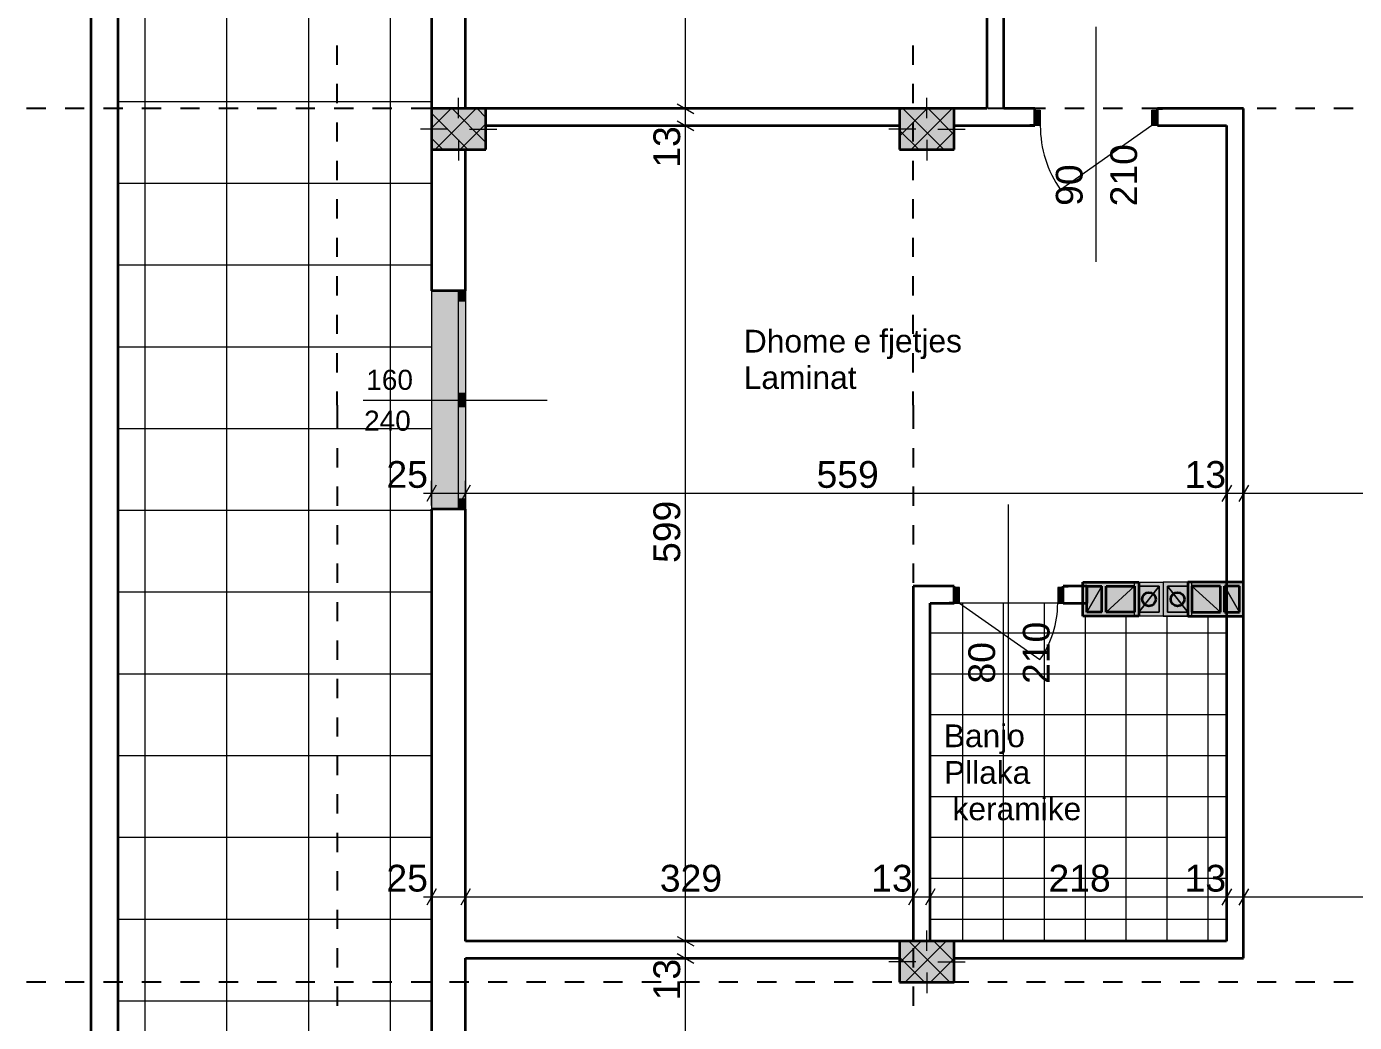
# Model space of a CAD drawing. Header units: centimetres. Extents: x -1830 to 3160, y -46 to 3310.
# Drawn here: x 26 to 1001, y 1295 to 2027 of the extents above; entities that cross this region are included whole.
import ezdxf

# ---------------------------------------------------------------- set-up
doc = ezdxf.new("R2010")
doc.units = ezdxf.units.CM
for name, color, linetype, true_color in [('PDF_0_Pen_No__1#1', 7, 'Continuous', 0xa80f02), ('PDF_A-COLS_Pen_No__97#1', 7, 'Continuous', 0x6a6a6a), ('PDF_Annotation - Text', 7, 'Continuous', 0xa80f02), ('PDF_Geometry', 7, 'Continuous', 0x6a6a6a), ('PDF_Structural - Shear', 7, 'Continuous', 0xdf0000)]:
    doc.layers.add(name, color=color, linetype=linetype, true_color=true_color)
for name, color, linetype in [('PDF_2D Drafting - General', 5, 'Continuous'), ('PDF_Dimensioning - General', 7, 'Continuous'), ('PDF_Structural - Bearing', 7, 'Continuous')]:
    doc.layers.add(name, color=color, linetype=linetype)
doc.styles.add('PDF Arial', font='')
doc.styles.get('PDF Arial').set_extended_font_data('Arial')

msp = doc.modelspace()

# ---------------------------------------------------------------- linework, layer by layer
at = {"layer": 'PDF_0_Pen_No__1#1', "lineweight": 35}
for points in [[(801.71, 1618.79), (842.74, 1618.79)], [(801.71, 1593.78), (801.71, 1618.79)], [(804.71, 1596.78), (804.71, 1615.79)], [(804.71, 1615.79), (815.72, 1615.79)], [(815.72, 1596.78), (815.72, 1615.79)], [(818.72, 1596.78), (818.72, 1615.79)], [(818.72, 1615.79), (839.74, 1615.79)], [(839.74, 1615.79), (839.74, 1596.78)], [(842.74, 1618.79), (842.74, 1593.78)], [(919.79, 1618.79), (878.77, 1618.79)], [(878.77, 1618.79), (878.77, 1593.78)], [(881.77, 1615.79), (881.77, 1596.78)], [(902.78, 1615.79), (881.77, 1615.79)], [(902.78, 1596.78), (902.78, 1615.79)], [(905.79, 1596.78), (905.79, 1615.79)], [(916.79, 1615.79), (905.79, 1615.79)], [(916.79, 1596.78), (916.79, 1615.79)], [(919.79, 1593.78), (919.79, 1618.79)], [(842.74, 1593.78), (801.71, 1593.78)], [(815.72, 1596.78), (804.71, 1596.78)], [(839.74, 1596.78), (818.72, 1596.78)], [(878.77, 1593.78), (919.79, 1593.78)], [(881.77, 1596.78), (902.78, 1596.78)], [(905.79, 1596.78), (916.79, 1596.78)]]:
    msp.add_lwpolyline(points, dxfattribs=at)
at = {"layer": 'PDF_2D Drafting - General', "color": 14, "lineweight": 35, "true_color": 0xa80f02}
for centre in [(850.24, 1606.29), (871.26, 1606.29)]:
    msp.add_circle(centre, 5, dxfattribs=at)
at = {"layer": 'PDF_A-COLS_Pen_No__97#1', "lineweight": 18}
for points in [[(801.71, 1618.79), (801.71, 1593.78)], [(842.74, 1618.79), (801.71, 1618.79)], [(804.71, 1615.79), (815.72, 1615.79)], [(804.71, 1596.78), (804.71, 1615.79)], [(804.71, 1596.78), (815.72, 1615.79)], [(804.71, 1615.79), (804.71, 1596.78)], [(815.72, 1615.79), (804.71, 1615.79)], [(815.72, 1615.79), (804.71, 1596.78)], [(815.72, 1615.79), (815.72, 1596.78)], [(815.72, 1596.78), (815.72, 1615.79)], [(818.72, 1615.79), (839.74, 1615.79)], [(818.72, 1596.78), (818.72, 1615.79)], [(818.72, 1596.78), (818.72, 1615.79)], [(818.72, 1615.79), (839.74, 1615.79)], [(839.74, 1615.79), (818.72, 1596.78)], [(839.74, 1615.79), (818.72, 1596.78)], [(839.74, 1593.78), (839.74, 1618.79)], [(839.74, 1618.79), (860.75, 1618.79)], [(839.74, 1615.79), (839.74, 1596.78)], [(839.74, 1596.78), (839.74, 1615.79)], [(842.74, 1593.78), (842.74, 1618.79)], [(857.75, 1615.79), (842.74, 1615.79)], [(842.74, 1615.79), (842.74, 1596.78)], [(842.74, 1596.78), (842.74, 1615.79)], [(842.74, 1615.79), (857.75, 1615.79)], [(857.75, 1615.79), (842.74, 1596.78)], [(842.74, 1596.78), (842.74, 1615.79)], [(842.74, 1615.79), (857.75, 1615.79)], [(842.74, 1596.78), (857.75, 1615.79)], [(857.75, 1596.78), (857.75, 1615.79)], [(857.75, 1615.79), (857.75, 1596.78)], [(857.75, 1615.79), (857.75, 1596.78)], [(860.75, 1618.79), (860.75, 1593.78)], [(881.77, 1618.79), (860.75, 1618.79)], [(860.75, 1618.79), (860.75, 1593.78)], [(863.75, 1615.79), (878.77, 1615.79)], [(863.75, 1596.78), (863.75, 1615.79)], [(863.75, 1615.79), (863.75, 1596.78)], [(878.77, 1615.79), (863.75, 1615.79)], [(878.77, 1615.79), (863.75, 1615.79)], [(863.75, 1615.79), (878.77, 1596.78)], [(863.75, 1615.79), (863.75, 1596.78)], [(878.77, 1596.78), (863.75, 1615.79)], [(878.77, 1593.78), (878.77, 1618.79)], [(878.77, 1618.79), (919.79, 1618.79)], [(878.77, 1615.79), (878.77, 1596.78)], [(878.77, 1596.78), (878.77, 1615.79)], [(878.77, 1596.78), (878.77, 1615.79)], [(881.77, 1593.78), (881.77, 1618.79)], [(902.78, 1615.79), (881.77, 1615.79)], [(881.77, 1615.79), (881.77, 1596.78)], [(881.77, 1615.79), (902.78, 1596.78)], [(902.78, 1615.79), (881.77, 1615.79)], [(881.77, 1596.78), (881.77, 1615.79)], [(881.77, 1615.79), (902.78, 1596.78)], [(902.78, 1596.78), (902.78, 1615.79)], [(902.78, 1596.78), (902.78, 1615.79)], [(916.79, 1615.79), (905.79, 1615.79)], [(905.79, 1615.79), (905.79, 1596.78)], [(905.79, 1615.79), (916.79, 1615.79)], [(916.79, 1596.78), (905.79, 1615.79)], [(905.79, 1596.78), (905.79, 1615.79)], [(905.79, 1615.79), (916.79, 1596.78)], [(916.79, 1596.78), (916.79, 1615.79)], [(916.79, 1615.79), (916.79, 1596.78)], [(919.79, 1618.79), (919.79, 1593.78)], [(801.71, 1593.78), (842.74, 1593.78)], [(815.72, 1596.78), (804.71, 1596.78)], [(804.71, 1596.78), (815.72, 1596.78)], [(839.74, 1596.78), (818.72, 1596.78)], [(818.72, 1596.78), (839.74, 1596.78)], [(860.75, 1593.78), (839.74, 1593.78)], [(842.74, 1596.78), (857.75, 1596.78)], [(857.75, 1596.78), (842.74, 1596.78)], [(857.75, 1596.78), (842.74, 1596.78)], [(860.75, 1593.78), (881.77, 1593.78)], [(878.77, 1596.78), (863.75, 1596.78)], [(863.75, 1596.78), (878.77, 1596.78)], [(863.75, 1596.78), (878.77, 1596.78)], [(919.79, 1593.78), (878.77, 1593.78)], [(881.77, 1596.78), (902.78, 1596.78)], [(902.78, 1596.78), (881.77, 1596.78)], [(905.79, 1596.78), (916.79, 1596.78)], [(916.79, 1596.78), (905.79, 1596.78)]]:
    msp.add_lwpolyline(points, dxfattribs=at)
at = {"layer": 'PDF_A-COLS_Pen_No__97#1', "transparency": 33554559}
for points in [[(801.71, 1593.78), (801.71, 1618.79), (842.74, 1593.78), (842.74, 1618.79)], [(815.72, 1596.78), (815.72, 1615.79), (804.71, 1596.78), (804.71, 1615.79)], [(815.72, 1615.79), (804.71, 1596.78), (804.71, 1615.79)], [(818.72, 1596.78), (839.74, 1596.78), (818.72, 1615.79), (839.74, 1615.79)], [(818.72, 1596.78), (818.72, 1615.79), (839.74, 1615.79)], [(839.74, 1593.78), (839.74, 1618.79), (860.75, 1593.78), (860.75, 1618.79)], [(842.74, 1596.78), (857.75, 1596.78), (842.74, 1615.79), (857.75, 1615.79)], [(881.77, 1593.78), (860.75, 1593.78), (881.77, 1618.79), (860.75, 1618.79)], [(878.77, 1596.78), (878.77, 1615.79), (863.75, 1596.78), (863.75, 1615.79)], [(919.79, 1593.78), (878.77, 1593.78), (919.79, 1618.79), (878.77, 1618.79)], [(902.78, 1596.78), (902.78, 1615.79), (881.77, 1596.78), (881.77, 1615.79)], [(902.78, 1596.78), (881.77, 1615.79), (902.78, 1615.79)], [(905.79, 1596.78), (916.79, 1596.78), (905.79, 1615.79), (916.79, 1615.79)], [(905.79, 1615.79), (916.79, 1615.79), (916.79, 1596.78)]]:
    msp.add_solid(points, dxfattribs=at)
at = {"layer": 'PDF_A-COLS_Pen_No__97#1', "color": 7, "true_color": 0xffffff, "transparency": 33554559}
for points in [[(804.71, 1596.78), (815.72, 1615.79), (815.72, 1596.78)], [(818.72, 1596.78), (839.74, 1615.79), (839.74, 1596.78)], [(842.74, 1596.78), (842.74, 1615.79), (857.75, 1596.78), (857.75, 1615.79)], [(842.74, 1596.78), (857.75, 1615.79), (857.75, 1596.78)], [(878.77, 1596.78), (863.75, 1596.78), (878.77, 1615.79), (863.75, 1615.79)], [(878.77, 1596.78), (863.75, 1596.78), (863.75, 1615.79)], [(902.78, 1596.78), (881.77, 1596.78), (881.77, 1615.79)], [(916.79, 1596.78), (905.79, 1596.78), (905.79, 1615.79)]]:
    msp.add_solid(points, dxfattribs=at)
at = {"layer": 'PDF_A-COLS_Pen_No__97#1', "color": 5, "transparency": 33554559}
for points in [[(857.75, 1615.79), (842.74, 1596.78), (842.74, 1615.79)], [(863.75, 1615.79), (878.77, 1615.79), (878.77, 1596.78)]]:
    msp.add_solid(points, dxfattribs=at)
at = {"layer": 'PDF_Dimensioning - General', "lineweight": 13}
for points in [[(509.85, 1966.55), (509.85, 2244.49)], [(518.85, 1966.55), (500.84, 1966.55)], [(503.84, 1970.02), (515.85, 1963.09)], [(509.85, 1954.05), (509.85, 1966.55)], [(518.85, 1954.05), (500.84, 1954.05)], [(503.84, 1957.51), (515.85, 1950.58)], [(509.85, 1355.09), (509.85, 1954.05)], [(326.67, 1690.14), (319.74, 1678.13)], [(323.2, 1675.13), (323.2, 1693.14)], [(351.69, 1690.14), (344.75, 1678.13)], [(348.22, 1675.13), (348.22, 1693.14)], [(910.75, 1690.14), (903.82, 1678.13)], [(907.29, 1675.13), (907.29, 1693.14)], [(923.27, 1690.14), (916.33, 1678.13)], [(919.79, 1675.13), (919.79, 1693.14)], [(317.33, 1684.13), (323.2, 1684.13)], [(323.2, 1684.13), (348.22, 1684.13)], [(348.22, 1684.13), (907.29, 1684.13)], [(907.29, 1684.13), (919.79, 1684.13)], [(919.79, 1684.13), (1125.6, 1684.13)], [(323.2, 1378.63), (323.2, 1396.65)], [(348.22, 1378.63), (348.22, 1396.65)], [(677.12, 1378.63), (677.12, 1396.65)], [(689.63, 1378.63), (689.63, 1396.65)], [(907.29, 1378.63), (907.29, 1396.65)], [(919.79, 1378.63), (919.79, 1396.65)], [(317.33, 1387.64), (323.2, 1387.64)], [(326.67, 1393.64), (319.74, 1381.64)], [(323.2, 1387.64), (348.22, 1387.64)], [(351.69, 1393.64), (344.75, 1381.64)], [(348.22, 1387.64), (677.12, 1387.64)], [(680.58, 1393.64), (673.65, 1381.64)], [(677.12, 1387.64), (689.63, 1387.64)], [(693.09, 1393.64), (686.16, 1381.64)], [(689.63, 1387.64), (907.29, 1387.64)], [(910.75, 1393.64), (903.82, 1381.64)], [(907.29, 1387.64), (919.79, 1387.64)], [(923.27, 1393.64), (916.33, 1381.64)], [(919.79, 1387.64), (1125.6, 1387.64)], [(503.84, 1358.56), (515.85, 1351.63)], [(518.85, 1355.09), (500.84, 1355.09)], [(503.84, 1346.05), (515.85, 1339.11)], [(509.85, 1342.58), (509.85, 1355.09)], [(518.85, 1342.58), (500.84, 1342.58)], [(509.85, 593.53), (509.85, 1342.58)]]:
    msp.add_lwpolyline(points, dxfattribs=at)
at = {"layer": 'PDF_Geometry', "color": 253, "lineweight": 13, "true_color": 0x999999}
for points in [[(113.03, 231.27), (113.03, 3193.46)], [(173.07, 231.27), (173.07, 2694.59)], [(233.12, 231.27), (233.12, 2694.59)], [(293.16, 231.27), (293.16, 2694.59)], [(93.03, 1971.87), (323.2, 1971.87)], [(93.03, 1911.82), (323.2, 1911.82)], [(93.03, 1851.78), (323.2, 1851.78)], [(93.03, 1791.73), (323.2, 1791.73)], [(93.03, 1731.69), (323.2, 1731.69)], [(93.03, 1671.64), (323.2, 1671.64)], [(93.03, 1611.6), (323.2, 1611.6)], [(713.48, 1355.09), (713.48, 1603.28)], [(743.5, 1355.09), (743.5, 1603.28)], [(773.52, 1355.09), (773.52, 1603.28)], [(803.54, 1355.09), (803.54, 1593.78)], [(833.56, 1355.09), (833.56, 1593.78)], [(863.59, 1355.09), (863.59, 1593.78)], [(893.61, 1355.09), (893.61, 1593.78)], [(689.63, 1581.58), (907.29, 1581.58)], [(93.03, 1551.56), (323.2, 1551.56)], [(689.63, 1551.56), (907.29, 1551.56)], [(689.63, 1521.53), (907.29, 1521.53)], [(93.03, 1491.51), (323.2, 1491.51)], [(689.63, 1491.51), (907.29, 1491.51)], [(689.63, 1461.49), (907.29, 1461.49)], [(93.03, 1431.47), (323.2, 1431.47)], [(689.63, 1431.47), (907.29, 1431.47)], [(689.63, 1401.44), (907.29, 1401.44)], [(93.03, 1371.42), (323.2, 1371.42)], [(689.63, 1371.42), (907.29, 1371.42)], [(93.03, 1311.38), (323.2, 1311.38)]]:
    msp.add_lwpolyline(points, dxfattribs=at)
at = {"layer": 'PDF_Geometry', "color": 7, "lineweight": 13}
for points in [[(93.03, 3041.75), (93.03, 231.27)], [(323.2, 2694.59), (323.2, 568.51)], [(323.2, 2694.59), (323.2, 568.51)], [(801.71, 1603.28), (689.63, 1603.28)], [(689.63, 1603.28), (689.63, 1355.09)], [(801.71, 1593.78), (801.71, 1603.28)], [(842.74, 1593.78), (801.71, 1593.78)], [(860.75, 1593.78), (842.74, 1593.78)], [(881.77, 1593.78), (860.75, 1593.78)], [(907.29, 1593.78), (881.77, 1593.78)], [(907.29, 1355.09), (907.29, 1593.78)], [(689.63, 1355.09), (907.29, 1355.09)]]:
    msp.add_lwpolyline(points, dxfattribs=at)
at = {"layer": 'PDF_Structural - Bearing', "lineweight": 35}
for points in [[(73.02, 3021.73), (73.02, 211.25)], [(93.03, 231.27), (93.03, 3021.73)], [(323.2, 2356.47), (323.2, 1966.55)], [(348.22, 1966.55), (348.22, 2244.49)], [(731.12, 2131.06), (731.12, 1966.55)], [(743.63, 1966.55), (743.63, 2131.06)], [(363.24, 1966.55), (323.2, 1966.55)], [(323.2, 1966.55), (323.2, 1936.53)], [(667.11, 1966.55), (363.24, 1966.55)], [(363.24, 1936.53), (363.24, 1966.55)], [(707.14, 1966.55), (667.11, 1966.55)], [(667.11, 1966.55), (667.11, 1936.53)], [(731.12, 1966.55), (707.14, 1966.55)], [(707.14, 1936.53), (707.14, 1966.55)], [(766.4, 1966.55), (743.63, 1966.55)], [(766.4, 1966.55), (762.71, 1966.55)], [(766.4, 1966.55), (762.71, 1966.55)], [(766.4, 1966.55), (762.71, 1966.55)], [(766.4, 1965.55), (766.4, 1966.55)], [(766.4, 1965.55), (766.4, 1966.55)], [(766.4, 1965.55), (766.4, 1966.55)], [(766.4, 1954.05), (766.4, 1965.55)], [(766.4, 1954.05), (766.4, 1965.55)], [(766.4, 1954.05), (766.4, 1965.55)], [(856.47, 1966.55), (860.18, 1966.55)], [(856.47, 1965.55), (856.47, 1966.55)], [(907.29, 1966.55), (856.47, 1966.55)], [(856.47, 1965.55), (856.47, 1966.55)], [(856.47, 1965.55), (856.47, 1966.55)], [(856.47, 1966.55), (860.18, 1966.55)], [(856.47, 1966.55), (860.18, 1966.55)], [(856.47, 1954.05), (856.47, 1965.55)], [(856.47, 1954.05), (856.47, 1965.55)], [(856.47, 1954.05), (856.47, 1965.55)], [(919.79, 1966.55), (907.29, 1966.55)], [(919.79, 1355.09), (919.79, 1966.55)], [(363.24, 1954.05), (667.11, 1954.05)], [(707.14, 1954.05), (766.4, 1954.05)], [(766.4, 1954.05), (762.71, 1954.05)], [(766.4, 1954.05), (762.71, 1954.05)], [(766.4, 1954.05), (762.71, 1954.05)], [(856.47, 1954.05), (860.18, 1954.05)], [(856.47, 1954.05), (907.29, 1954.05)], [(856.47, 1954.05), (860.18, 1954.05)], [(856.47, 1954.05), (860.18, 1954.05)], [(907.29, 1954.05), (907.29, 1355.09)], [(323.2, 1936.53), (323.2, 1832.63)], [(323.2, 1936.53), (363.24, 1936.53)], [(348.22, 1832.63), (348.22, 1936.53)], [(667.11, 1936.53), (707.14, 1936.53)], [(343.22, 1832.63), (323.2, 1832.63)], [(343.22, 1832.63), (323.2, 1832.63)], [(348.22, 1832.63), (343.22, 1832.63)], [(348.22, 1832.63), (343.22, 1832.63)], [(348.22, 1832.63), (343.22, 1832.63)], [(343.22, 1672.51), (323.2, 1672.51)], [(323.2, 1672.51), (323.2, 1241.76)], [(343.22, 1672.51), (323.2, 1672.51)], [(348.22, 1672.51), (343.22, 1672.51)], [(348.22, 1672.51), (343.22, 1672.51)], [(348.22, 1672.51), (343.22, 1672.51)], [(348.22, 1355.09), (348.22, 1672.51)], [(707.14, 1615.79), (677.12, 1615.79)], [(677.12, 1615.79), (677.12, 1603.28)], [(707.14, 1615.79), (703.44, 1615.79)], [(707.14, 1615.79), (703.44, 1615.79)], [(707.14, 1615.79), (703.44, 1615.79)], [(707.14, 1614.79), (707.14, 1615.79)], [(707.14, 1614.79), (707.14, 1615.79)], [(707.14, 1614.79), (707.14, 1615.79)], [(707.14, 1603.28), (707.14, 1614.79)], [(707.14, 1603.28), (707.14, 1614.79)], [(707.14, 1603.28), (707.14, 1614.79)], [(787.2, 1615.79), (790.9, 1615.79)], [(787.2, 1614.79), (787.2, 1615.79)], [(804.71, 1615.79), (787.2, 1615.79)], [(787.2, 1614.79), (787.2, 1615.79)], [(787.2, 1614.79), (787.2, 1615.79)], [(787.2, 1615.79), (790.9, 1615.79)], [(787.2, 1615.79), (790.9, 1615.79)], [(787.2, 1603.28), (787.2, 1614.79)], [(787.2, 1603.28), (787.2, 1614.79)], [(787.2, 1603.28), (787.2, 1614.79)], [(804.71, 1615.79), (804.71, 1603.28)], [(677.12, 1603.28), (677.12, 1355.09)], [(689.63, 1603.28), (707.14, 1603.28)], [(689.63, 1355.09), (689.63, 1603.28)], [(707.14, 1603.28), (703.44, 1603.28)], [(707.14, 1603.28), (703.44, 1603.28)], [(707.14, 1603.28), (703.44, 1603.28)], [(787.2, 1603.28), (790.9, 1603.28)], [(787.2, 1603.28), (804.71, 1603.28)], [(787.2, 1603.28), (790.9, 1603.28)], [(787.2, 1603.28), (790.9, 1603.28)], [(667.11, 1355.09), (348.22, 1355.09)], [(707.14, 1355.09), (667.11, 1355.09)], [(667.11, 1355.09), (667.11, 1325.07)], [(907.29, 1355.09), (707.14, 1355.09)], [(707.14, 1325.07), (707.14, 1355.09)], [(919.79, 1342.58), (919.79, 1355.09)], [(348.22, 1241.76), (348.22, 1342.58)], [(348.22, 1342.58), (667.11, 1342.58)], [(707.14, 1342.58), (919.79, 1342.58)], [(667.11, 1325.07), (707.14, 1325.07)]]:
    msp.add_lwpolyline(points, dxfattribs=at)
at = {"layer": 'PDF_Structural - Bearing', "lineweight": 13}
for points in [[(811.44, 1853.97), (811.44, 2026.6)], [(323.2, 1952.11), (337.65, 1966.55)], [(350.01, 1936.53), (323.2, 1963.34)], [(326.03, 1936.53), (356.05, 1966.55)], [(363.24, 1941.71), (338.39, 1966.55)], [(363.24, 1960.11), (356.79, 1966.55)], [(667.11, 1946.44), (687.22, 1966.55)], [(667.11, 1964.84), (668.82, 1966.55)], [(699.58, 1936.53), (669.56, 1966.55)], [(675.59, 1936.53), (705.62, 1966.55)], [(707.14, 1947.37), (687.96, 1966.55)], [(707.14, 1965.77), (706.35, 1966.55)], [(344.42, 1936.53), (363.24, 1955.34)], [(331.61, 1936.53), (323.2, 1944.94)], [(681.18, 1936.53), (667.11, 1950.61)], [(693.99, 1936.53), (707.14, 1949.68)], [(362.82, 1936.53), (363.24, 1936.95)], [(273.17, 1752.57), (408.27, 1752.57)], [(747.17, 1503.21), (747.17, 1675.84)], [(667.11, 1339.3), (682.91, 1355.09)], [(671.28, 1325.07), (701.3, 1355.09)], [(703.9, 1325.07), (673.88, 1355.09)], [(707.14, 1340.22), (692.27, 1355.09)], [(685.49, 1325.07), (667.11, 1343.45)], [(689.68, 1325.07), (707.14, 1342.53)]]:
    msp.add_lwpolyline(points, dxfattribs=at)
at = {"layer": 'PDF_Structural - Bearing', "color": 1, "lineweight": 0}
for points in [[(343.22, 1959.55), (343.22, 1974.56)], [(687.12, 1959.55), (687.12, 1974.56)], [(335.21, 1951.54), (315.2, 1951.54)], [(343.22, 1951.54), (343.22, 1951.54)], [(351.23, 1951.54), (371.24, 1951.54)], [(679.12, 1951.54), (659.1, 1951.54)], [(687.12, 1951.54), (687.12, 1951.54)], [(695.13, 1951.54), (715.14, 1951.54)], [(343.22, 1943.54), (343.22, 1928.53)], [(687.12, 1943.54), (687.12, 1928.53)], [(687.12, 1348.09), (687.12, 1363.1)], [(679.12, 1340.08), (659.1, 1340.08)], [(687.12, 1340.08), (687.12, 1340.08)], [(695.13, 1340.08), (715.14, 1340.08)], [(687.12, 1332.07), (687.12, 1317.06)]]:
    msp.add_lwpolyline(points, dxfattribs=at)
at = {"layer": 'PDF_Structural - Bearing', "color": 30, "lineweight": 20, "true_color": 0xff6600}
for points in [[(766.4, 1965.55), (770.41, 1965.55)], [(766.4, 1954.05), (766.4, 1965.55)], [(770.41, 1965.55), (770.41, 1954.05)], [(852.47, 1954.05), (852.47, 1965.55)], [(852.47, 1965.55), (856.47, 1965.55)], [(856.47, 1965.55), (856.47, 1954.05)], [(770.41, 1954.05), (766.4, 1954.05)], [(856.47, 1954.05), (852.47, 1954.05)], [(343.22, 1825.12), (343.22, 1832.63)], [(348.22, 1825.12), (343.22, 1825.12)], [(348.22, 1832.63), (348.22, 1825.12)], [(343.22, 1752.57), (343.22, 1757.57)], [(343.22, 1757.57), (348.22, 1757.57)], [(348.22, 1757.57), (348.22, 1752.57)], [(343.22, 1747.57), (343.22, 1752.57)], [(348.22, 1747.57), (343.22, 1747.57)], [(348.22, 1752.57), (348.22, 1747.57)], [(343.22, 1672.51), (343.22, 1680.02)], [(343.22, 1680.02), (348.22, 1680.02)], [(348.22, 1680.02), (348.22, 1672.51)], [(711.14, 1614.79), (707.14, 1614.79)], [(707.14, 1614.79), (707.14, 1603.28)], [(711.14, 1603.28), (711.14, 1614.79)], [(787.2, 1614.79), (783.19, 1614.79)], [(783.19, 1614.79), (783.19, 1603.28)], [(787.2, 1603.28), (787.2, 1614.79)], [(707.14, 1603.28), (711.14, 1603.28)], [(783.19, 1603.28), (787.2, 1603.28)]]:
    msp.add_lwpolyline(points, dxfattribs=at)
at = {"layer": 'PDF_Structural - Bearing', "color": 30, "lineweight": 18, "true_color": 0xff6600}
for points in [[(852.47, 1954.05), (785.25, 1906.98)], [(323.2, 1832.63), (323.2, 1672.51)], [(343.22, 1757.57), (343.22, 1825.12)], [(348.22, 1832.63), (348.22, 1672.51)], [(348.22, 1825.12), (348.22, 1757.57)], [(343.22, 1680.02), (343.22, 1747.57)], [(348.22, 1747.57), (348.22, 1680.02)], [(711.14, 1603.28), (770.16, 1561.96)]]:
    msp.add_lwpolyline(points, dxfattribs=at)
for centre, radius, start, end in [((852.45, 1954.04), 82.04, 179.99745, 215.00724), ((711.17, 1603.27), 72.02, 324.9954, 0.01001)]:
    msp.add_arc(centre, radius, start, end, dxfattribs=at)
at = {"layer": 'PDF_Structural - Bearing', "color": 7, "true_color": 0xffffff, "transparency": 33554559}
for points in [[(363.24, 1936.53), (323.2, 1936.53), (363.24, 1966.55), (323.2, 1966.55)], [(707.14, 1936.53), (667.11, 1936.53), (707.14, 1966.55), (667.11, 1966.55)], [(766.4, 1965.55), (766.4, 1954.05), (770.41, 1965.55), (770.41, 1954.05)], [(856.47, 1954.05), (856.47, 1965.55), (852.47, 1954.05), (852.47, 1965.55)], [(348.22, 1672.51), (323.2, 1672.51), (348.22, 1832.63), (323.2, 1832.63)], [(348.22, 1832.63), (343.22, 1832.63), (348.22, 1825.12), (343.22, 1825.12)], [(348.22, 1825.12), (343.22, 1825.12), (348.22, 1757.57), (343.22, 1757.57)], [(343.22, 1752.57), (348.22, 1752.57), (343.22, 1757.57), (348.22, 1757.57)], [(348.22, 1752.57), (343.22, 1752.57), (348.22, 1747.57), (343.22, 1747.57)], [(348.22, 1747.57), (343.22, 1747.57), (348.22, 1680.02), (343.22, 1680.02)], [(343.22, 1672.51), (348.22, 1672.51), (343.22, 1680.02), (348.22, 1680.02)], [(707.14, 1603.28), (711.14, 1603.28), (707.14, 1614.79), (711.14, 1614.79)], [(787.2, 1614.79), (783.19, 1614.79), (787.2, 1603.28), (783.19, 1603.28)], [(707.14, 1325.07), (667.11, 1325.07), (707.14, 1355.09), (667.11, 1355.09)]]:
    msp.add_solid(points, dxfattribs=at)
at = {"layer": 'PDF_Structural - Shear', "lineweight": 25}
for points in [[(253.92, 1998.82), (253.92, 2012.94)], [(677.12, 1998.82), (677.12, 2012.94)], [(253.92, 1970.57), (253.92, 1984.69)], [(677.12, 1970.57), (677.12, 1984.69)], [(39.98, 1966.55), (25.86, 1966.55)], [(68.22, 1966.55), (54.1, 1966.55)], [(96.47, 1966.55), (82.35, 1966.55)], [(124.71, 1966.55), (110.59, 1966.55)], [(152.95, 1966.55), (138.83, 1966.55)], [(181.2, 1966.55), (167.08, 1966.55)], [(209.44, 1966.55), (195.32, 1966.55)], [(237.68, 1966.55), (223.56, 1966.55)], [(265.93, 1966.55), (251.8, 1966.55)], [(294.17, 1966.55), (280.05, 1966.55)], [(322.41, 1966.55), (308.29, 1966.55)], [(350.66, 1966.55), (336.53, 1966.55)], [(378.9, 1966.55), (364.78, 1966.55)], [(407.14, 1966.55), (393.02, 1966.55)], [(435.38, 1966.55), (421.26, 1966.55)], [(463.63, 1966.55), (449.51, 1966.55)], [(491.87, 1966.55), (477.75, 1966.55)], [(520.11, 1966.55), (505.99, 1966.55)], [(548.36, 1966.55), (534.24, 1966.55)], [(576.6, 1966.55), (562.48, 1966.55)], [(604.84, 1966.55), (590.72, 1966.55)], [(633.09, 1966.55), (618.96, 1966.55)], [(661.33, 1966.55), (647.21, 1966.55)], [(689.57, 1966.55), (675.46, 1966.55)], [(717.82, 1966.55), (703.69, 1966.55)], [(746.06, 1966.55), (731.94, 1966.55)], [(774.31, 1966.55), (760.18, 1966.55)], [(802.55, 1966.55), (788.42, 1966.55)], [(830.79, 1966.55), (816.67, 1966.55)], [(859.04, 1966.55), (844.91, 1966.55)], [(887.27, 1966.55), (873.15, 1966.55)], [(915.52, 1966.55), (901.4, 1966.55)], [(943.76, 1966.55), (929.64, 1966.55)], [(972, 1966.55), (957.89, 1966.55)], [(1000.25, 1966.55), (986.13, 1966.55)], [(253.92, 1942.33), (253.92, 1956.45)], [(677.12, 1942.33), (677.12, 1956.45)], [(253.92, 1914.09), (253.92, 1928.21)], [(677.12, 1914.09), (677.12, 1928.21)], [(253.92, 1885.84), (253.92, 1899.96)], [(677.12, 1885.84), (677.12, 1899.96)], [(253.92, 1857.6), (253.92, 1871.72)], [(677.12, 1857.6), (677.12, 1871.72)], [(253.92, 1829.36), (253.92, 1843.48)], [(677.12, 1829.36), (677.12, 1843.48)], [(253.92, 1801.11), (253.92, 1815.24)], [(677.12, 1801.11), (677.12, 1815.24)], [(253.92, 1772.87), (253.92, 1786.99)], [(677.12, 1772.87), (677.12, 1786.99)], [(253.92, 1748.75), (253.92, 1758.75)], [(677.12, 1748.75), (677.12, 1758.75)], [(253.92, 1748.75), (253.92, 1731.31)], [(677.12, 1748.75), (677.12, 1731.31)], [(253.92, 1717.19), (253.92, 1703.07)], [(677.12, 1717.19), (677.12, 1703.07)], [(253.92, 1688.94), (253.92, 1674.83)], [(677.12, 1688.94), (677.12, 1674.83)], [(253.92, 1660.7), (253.92, 1646.58)], [(677.12, 1660.7), (677.12, 1646.58)], [(253.92, 1632.46), (253.92, 1618.34)], [(677.12, 1632.46), (677.12, 1618.34)], [(253.92, 1604.21), (253.92, 1590.09)], [(677.12, 1604.21), (677.12, 1590.09)], [(253.92, 1575.98), (253.92, 1561.85)], [(677.12, 1575.98), (677.12, 1561.85)], [(253.92, 1547.73), (253.92, 1533.61)], [(677.12, 1547.73), (677.12, 1533.61)], [(253.92, 1519.49), (253.92, 1505.36)], [(677.12, 1519.49), (677.12, 1505.36)], [(253.92, 1491.24), (253.92, 1477.12)], [(677.12, 1491.24), (677.12, 1477.12)], [(253.92, 1463), (253.92, 1448.88)], [(677.12, 1463), (677.12, 1448.88)], [(253.92, 1434.76), (253.92, 1420.63)], [(677.12, 1434.76), (677.12, 1420.63)], [(253.92, 1406.51), (253.92, 1392.4)], [(677.12, 1406.51), (677.12, 1392.4)], [(253.92, 1378.27), (253.92, 1364.15)], [(677.12, 1378.27), (677.12, 1364.15)], [(253.92, 1350.03), (253.92, 1335.91)], [(677.12, 1350.03), (677.12, 1335.91)], [(39.98, 1325.07), (25.86, 1325.07)], [(68.22, 1325.07), (54.1, 1325.07)], [(96.47, 1325.07), (82.35, 1325.07)], [(124.71, 1325.07), (110.59, 1325.07)], [(152.95, 1325.07), (138.83, 1325.07)], [(181.2, 1325.07), (167.08, 1325.07)], [(209.44, 1325.07), (195.32, 1325.07)], [(237.68, 1325.07), (223.56, 1325.07)], [(265.93, 1325.07), (251.8, 1325.07)], [(253.92, 1321.78), (253.92, 1307.66)], [(294.17, 1325.07), (280.05, 1325.07)], [(322.41, 1325.07), (308.29, 1325.07)], [(350.66, 1325.07), (336.53, 1325.07)], [(378.9, 1325.07), (364.78, 1325.07)], [(407.14, 1325.07), (393.02, 1325.07)], [(435.38, 1325.07), (421.26, 1325.07)], [(463.63, 1325.07), (449.51, 1325.07)], [(491.87, 1325.07), (477.75, 1325.07)], [(520.11, 1325.07), (505.99, 1325.07)], [(548.36, 1325.07), (534.24, 1325.07)], [(576.6, 1325.07), (562.48, 1325.07)], [(604.84, 1325.07), (590.72, 1325.07)], [(633.09, 1325.07), (618.96, 1325.07)], [(661.33, 1325.07), (647.21, 1325.07)], [(689.57, 1325.07), (675.46, 1325.07)], [(677.12, 1321.78), (677.12, 1307.66)], [(717.82, 1325.07), (703.69, 1325.07)], [(746.06, 1325.07), (731.94, 1325.07)], [(774.31, 1325.07), (760.18, 1325.07)], [(802.55, 1325.07), (788.42, 1325.07)], [(830.79, 1325.07), (816.67, 1325.07)], [(859.04, 1325.07), (844.91, 1325.07)], [(887.27, 1325.07), (873.15, 1325.07)], [(915.52, 1325.07), (901.4, 1325.07)], [(943.76, 1325.07), (929.64, 1325.07)], [(972, 1325.07), (957.89, 1325.07)], [(1000.25, 1325.07), (986.13, 1325.07)]]:
    msp.add_lwpolyline(points, dxfattribs=at)

# ---------------------------------------------------------------- texts
at = {"layer": 'PDF_Annotation - Text', "char_height": 16.7012, "attachment_point": 7, "style": 'PDF Arial'}
for s, insert in [('\\W0.999232;Dhome', (552.7, 1787.21)), ('\\W0.997411;fjetjes', (652.06, 1782.58)), ('\\W1.001205;e', (633.25, 1787.21)), ('\\W0.998109;Laminat', (552.61, 1760.48)), ('\\W0.997649;Banjo', (699.59, 1492.57)), ('\\W0.997574;Pllaka', (699.68, 1470.47)), ('\\W0.998750;keramike', (705.96, 1443.74))]:
    msp.add_mtext(s, dxfattribs=dict(at, insert=insert))
at = {"layer": 'PDF_Dimensioning - General', "char_height": 19.6486, "attachment_point": 7, "rotation": 90, "style": 'PDF Arial'}
for s, insert in [('\\W0.998309;13', (506.2, 1923.16)), ('\\W0.997702;599', (506.19, 1632.91)), ('\\W0.998309;13', (506.2, 1311.69))]:
    msp.add_mtext(s, dxfattribs=dict(at, insert=insert))
at = {"layer": 'PDF_Dimensioning - General', "char_height": 19.6486, "attachment_point": 7, "style": 'PDF Arial'}
for s, insert in [('\\W0.998920;25', (290.16, 1687.8)), ('\\W0.997702;559', (606.11, 1687.8)), ('\\W0.998309;13', (876.41, 1687.79)), ('\\W0.998920;25', (290.16, 1391.31)), ('\\W0.998154;329', (491, 1391.29)), ('\\W0.998309;13', (646.22, 1391.29)), ('\\W0.997591;218', (776.47, 1391.31)), ('\\W0.998309;13', (876.41, 1391.29))]:
    msp.add_mtext(s, dxfattribs=dict(at, insert=insert))
at = {"layer": 'PDF_Structural - Bearing', "char_height": 19.6486, "attachment_point": 7, "rotation": 90, "style": 'PDF Arial'}
for s, insert in [('\\W0.997829;210', (841.8, 1894.8)), ('\\W0.998922;90', (801.77, 1895.13)), ('\\W0.997829;210', (777.53, 1544.04)), ('\\W0.999178;80', (737.5, 1544.34))]:
    msp.add_mtext(s, dxfattribs=dict(at, insert=insert))
at = {"layer": 'PDF_Structural - Bearing', "char_height": 14.7364, "attachment_point": 7, "style": 'PDF Arial'}
for s, insert in [('\\W0.998111;160', (275.38, 1759.82)), ('\\W0.997829;240', (273.76, 1729.8))]:
    msp.add_mtext(s, dxfattribs=dict(at, insert=insert))

doc.saveas('drawing.dxf')
